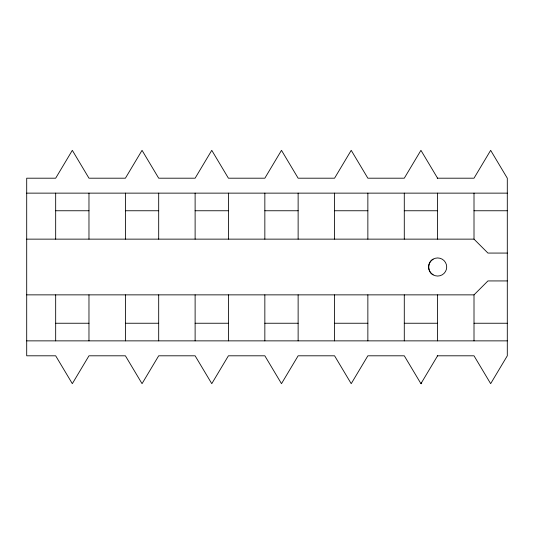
<?xml version="1.0" encoding="UTF-8"?>
<svg xmlns="http://www.w3.org/2000/svg" width="534" height="534" viewBox="0 0 534 534"><rect width="100%" height="100%" fill="white"/><g stroke="black" fill="none" stroke-linecap="round" stroke-linejoin="round"><path stroke-width="0.8" d="M437.58 178.196L420.932 150.334L404.285 178.196L367.859 178.196L351.212 150.334L334.564 178.196L298.132 178.196L281.485 150.334L264.844 178.196L228.412 178.196L211.764 150.334L195.117 178.196L158.691 178.196L142.044 150.334L125.397 178.196L88.971 178.196L72.324 150.334L55.676 178.196L26.7 178.196L26.7 355.804L55.676 355.804L72.324 383.666L88.971 355.804L125.397 355.804L142.044 383.666L158.691 355.804L195.117 355.804L211.764 383.666L228.412 355.804L264.844 355.804L281.485 383.666L298.132 355.804L334.564 355.804L351.212 383.666L367.859 355.804L404.285 355.804L420.932 383.666L437.58 355.804M26.7 294.861L474.005 294.861L487.936 280.931L507.3 280.931M433.121 259.157C427.227 262.327 427.227 271.673 433.121 274.843M437.239 178.196L474.005 178.196L490.653 150.334L507.3 178.196L507.3 355.804L490.653 383.666L474.005 355.804L437.239 355.804M26.7 193.134L507.3 193.134M55.676 210.756L88.971 210.756M125.397 210.756L158.691 210.756M195.117 210.756L228.412 210.756M264.844 210.756L298.132 210.756M334.564 210.756L367.859 210.756M404.285 210.756L437.58 210.756M474.005 210.756L507.3 210.756M26.7 239.139L474.005 239.139L487.936 253.069L507.3 253.069M55.676 323.244L88.971 323.244M125.397 323.244L158.691 323.244M195.117 323.244L228.412 323.244M264.844 323.244L298.132 323.244M334.564 323.244L367.859 323.244M404.285 323.244L437.58 323.244M474.005 323.244L507.3 323.244M26.7 340.866L507.3 340.866M420.932 383.666L421.626 383.666L421.626 382.504M474.005 193.134L474.005 239.139M474.005 294.861L474.005 340.866M437.58 193.134L437.58 239.139M437.58 294.861L437.58 340.866M404.285 193.134L404.285 239.139M404.285 294.861L404.285 340.866M367.859 193.134L367.859 239.139M367.859 294.861L367.859 340.866M334.564 193.134L334.564 239.139M334.564 294.861L334.564 340.866M298.132 193.134L298.132 239.139M298.132 294.861L298.132 340.866M264.844 193.134L264.844 239.139M264.844 294.861L264.844 340.866M228.412 193.134L228.412 239.139M228.412 294.861L228.412 340.866M195.117 193.134L195.117 239.139M195.117 294.861L195.117 340.866M158.691 193.134L158.691 239.139M158.691 294.861L158.691 340.866M125.397 193.134L125.397 239.139M125.397 294.861L125.397 340.866M88.971 193.134L88.971 239.139M88.971 294.861L88.971 340.866M55.676 193.134L55.676 239.139M55.676 294.861L55.676 340.866M431.245 273.401A9.058 9.058 0 0 0 446.397 269.343A9.058 9.058 0 0 0 435.303 258.256A9.058 9.058 0 0 0 431.245 273.401"/></g></svg>
